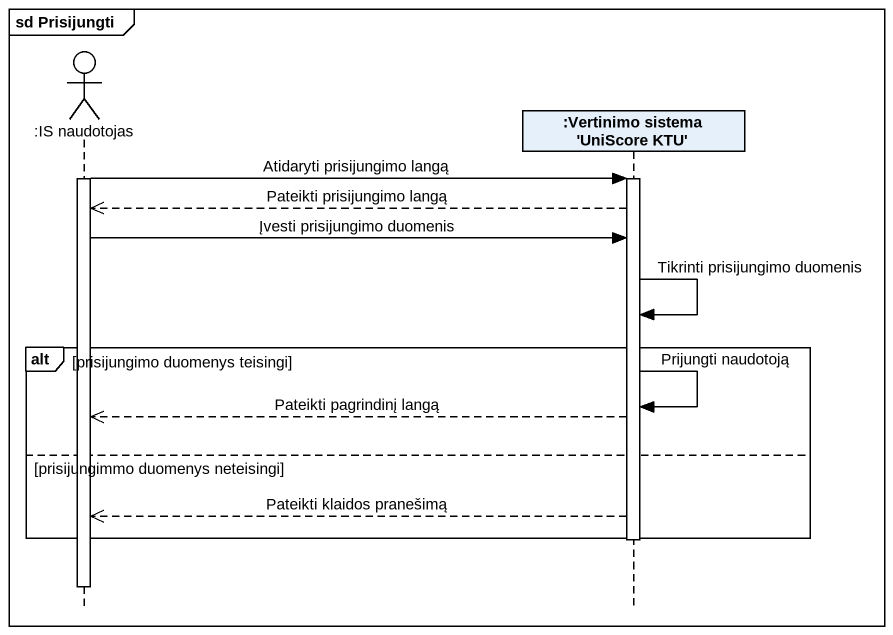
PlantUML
@startuml
mainframe sd Prisijungti
hide footbox
actor ":IS naudotojas" as IS_naudotojas
participant ":Vertinimo sistema 'UniScore KTU'" as Vertinimo_sistema_UniScore

activate IS_naudotojas
IS_naudotojas -> Vertinimo_sistema_UniScore : Atidaryti prisijungimo langą
activate Vertinimo_sistema_UniScore
Vertinimo_sistema_UniScore -->> IS_naudotojas : Pateikti prisijungimo langą
IS_naudotojas -> Vertinimo_sistema_UniScore : Įvesti prisijungimo duomenis
Vertinimo_sistema_UniScore -> Vertinimo_sistema_UniScore : Tikrinti prisijungimo duomenis
alt prisijungimo duomenys teisingi
  Vertinimo_sistema_UniScore -> Vertinimo_sistema_UniScore : Prijungti naudotoją
  Vertinimo_sistema_UniScore -->> IS_naudotojas : Pateikti pagrindinį langą
else prisijungimmo duomenys neteisingi
  Vertinimo_sistema_UniScore -->> IS_naudotojas : Pateikti klaidos pranešimą
end
deactivate Vertinimo_sistema_UniScore
deactivate IS_naudotojas
@enduml
